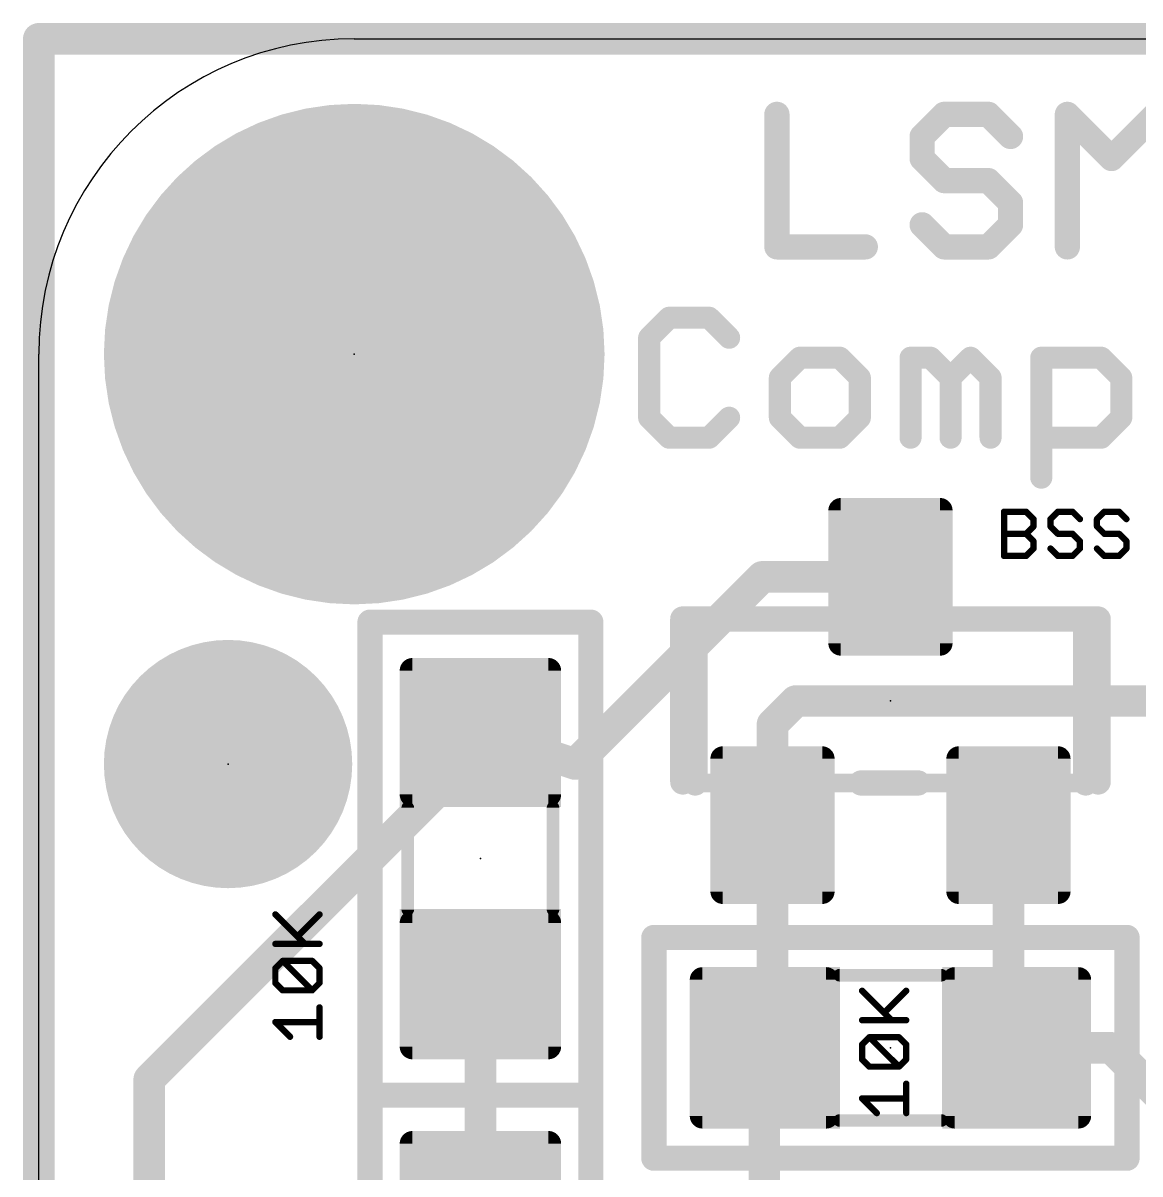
# Model space of a CAD drawing. Extents: x -0.1 to 23, y -0.1 to 20.4.
# Drawn here: x -0.13 to 8.87, y 11.18 to 20.45 of the extents above; entities that cross this region are included whole.
import ezdxf

# ---------------------------------------------------------------- set-up
doc = ezdxf.new("R2010")
doc.units = 0
for name, color, linetype in [('1', 12, 'CONTINUOUS'), ('16', 132, 'CONTINUOUS'), ('17', 110, 'CONTINUOUS'), ('20', 53, 'CONTINUOUS'), ('21', 40, 'CONTINUOUS'), ('23', 53, 'CONTINUOUS'), ('27', 253, 'CONTINUOUS'), ('39', 12, 'CONTINUOUS'), ('40', 132, 'CONTINUOUS'), ('41', 12, 'CONTINUOUS'), ('42', 132, 'CONTINUOUS'), ('51', 253, 'CONTINUOUS')]:
    doc.layers.add(name, color=color, linetype=linetype)

# ---------------------------------------------------------------- blocks, each defined once
blk = doc.blocks.new('PIE')
at = {"const_width": 0.5}
blk.add_lwpolyline([(0, -0.25, 1), (0, 0.25, 1), (0, -0.25)], format="xyb", dxfattribs=at)
blk = doc.blocks.new('RECT')
blk.add_solid([(-0.5, -0.5), (0.5, -0.5), (-0.5, 0.5), (0.5, 0.5)])
blk = doc.blocks.new('RECT160000X203200R20')
at = {"const_width": 0.1}
blk.add_lwpolyline([(0.45, -0.535), (0.45, 0.535, 0.4142), (0.4, 0.585), (-0.4, 0.585, 0.4142), (-0.45, 0.535), (-0.45, -0.535, 0.4142), (-0.4, -0.585), (0.4, -0.585, 0.4142)], format="xyb", close=True, dxfattribs=at)
blk.add_solid([(-0.425, -0.56), (0.425, -0.56), (-0.425, 0.56), (0.425, 0.56)])
blk = doc.blocks.new('RECT192000X208000R17')
at = {"const_width": 0.102}
blk.add_lwpolyline([(0.549, -0.548), (0.549, 0.548, 0.4142), (0.498, 0.599), (-0.498, 0.599, 0.4142), (-0.549, 0.548), (-0.549, -0.548, 0.4142), (-0.498, -0.599), (0.498, -0.599, 0.4142)], format="xyb", close=True, dxfattribs=at)
blk.add_solid([(-0.5234, -0.5734), (0.5234, -0.5734), (-0.5234, 0.5734), (0.5234, 0.5734)])
blk = doc.blocks.new('ROUNDP')
at = {"const_width": 0.5}
blk.add_lwpolyline([(0, -0.25, 1), (0, 0.25, 1), (0, -0.25)], format="xyb", dxfattribs=at)

msp = doc.modelspace()

# ---------------------------------------------------------------- linework, layer by layer
at = {"layer": '1', "const_width": 0.254}
for points in [[(5.826, 15.986), (4.318, 14.478)], [(6.858, 15.986), (5.826, 15.986)], [(5.908, 14.798), (6.096, 14.986)], [(10.668, 14.986), (6.096, 14.986)], [(4.318, 14.478), (3.556, 14.732)], [(3.556, 14.732), (3.556, 14.605)], [(5.908, 13.986), (5.908, 14.798)], [(3.556, 14.605), (0.889, 11.938)], [(5.908, 13.986), (5.908, 12.258)], [(7.808, 13.986), (7.808, 12.258)], [(3.556, 12.7), (3.556, 10.922)], [(5.908, 12.258), (5.842, 12.192)], [(7.808, 12.258), (7.874, 12.192)], [(5.842, 12.192), (5.842, 10.16)], [(8.636, 12.192), (7.874, 12.192)], [(9.468, 11.36), (8.636, 12.192)], [(0.889, 11.938), (0.889, 7.239)]]:
    msp.add_lwpolyline(points, dxfattribs=at)
at = {"layer": '1', "const_width": 0.127}
for points in [[(5.826, 16.0495, 1), (5.826, 15.9225)], [(5.8709, 15.9411, 1), (5.7811, 16.0309)], [(6.858, 15.9225, 1), (6.858, 16.0495)], [(6.096, 15.0495, 1), (6.096, 14.9225)], [(6.1409, 14.9411, 1), (6.0511, 15.0309)], [(3.5761, 14.7922, 1), (3.5359, 14.6718)], [(3.6195, 14.732, 1), (3.4925, 14.732)], [(5.9715, 14.798, 1), (5.8445, 14.798)], [(5.8631, 14.8429, 1), (5.9529, 14.7531)], [(3.4925, 14.605, 1), (3.6195, 14.605)], [(3.6009, 14.5601, 1), (3.5111, 14.6499)], [(4.2731, 14.5229, 1), (4.3629, 14.4331)], [(4.2979, 14.4178, 1), (4.3381, 14.5382)], [(5.9715, 13.986, 1), (5.8445, 13.986)], [(7.8715, 13.986, 1), (7.7445, 13.986)], [(5.8445, 13.986, 1), (5.9715, 13.986)], [(3.6195, 12.7, 1), (3.4925, 12.7)], [(5.9529, 12.2131, 1), (5.8631, 12.3029)], [(7.8529, 12.3029, 1), (7.7631, 12.2131)], [(5.9055, 12.192, 1), (5.7785, 12.192)], [(5.7971, 12.2369, 1), (5.8869, 12.1471)], [(5.8445, 12.258, 1), (5.9715, 12.258)], [(7.7445, 12.258, 1), (7.8715, 12.258)], [(7.874, 12.2555, 1), (7.874, 12.1285)], [(7.8291, 12.1471, 1), (7.9189, 12.2369)], [(8.6809, 12.2369, 1), (8.5911, 12.1471)], [(8.636, 12.1285, 1), (8.636, 12.2555)], [(0.9525, 11.938, 1), (0.8255, 11.938)], [(0.8441, 11.9829, 1), (0.9339, 11.8931)]]:
    msp.add_lwpolyline(points, format="xyb", dxfattribs=at)
at = {"layer": '16', "const_width": 0.254}
for points in [[(0, 20.32), (22.86, 20.32)], [(0, 0), (0, 20.32)]]:
    msp.add_lwpolyline(points, dxfattribs=at)
at = {"layer": '16', "const_width": 0.127}
for points in [[(0, 20.3835, 1), (0, 20.2565)], [(0.0635, 20.32, 1), (-0.0635, 20.32)]]:
    msp.add_lwpolyline(points, format="xyb", dxfattribs=at)
at = {"layer": '20'}
for p, q in [((2.54, 20.32), (20.32, 20.32)), ((0, 2.54), (0, 17.78))]:
    msp.add_line(p, q, dxfattribs=at)
msp.add_arc((2.54, 17.78), 2.54, 90, 180, dxfattribs=at)
at = {"layer": '21'}
for points, const_width in [([(5.9436, 19.7113), (5.9436, 18.6436)], 0.2032), ([(7.2909, 19.7113), (7.113, 19.5334)], 0.2032), ([(7.6469, 19.7113), (7.2909, 19.7113)], 0.2032), ([(7.8248, 19.5334), (7.6469, 19.7113)], 0.2032), ([(8.2824, 18.6436), (8.2824, 19.7113)], 0.2032), ([(8.2824, 19.7113), (8.6383, 19.3554)], 0.2032), ([(8.6383, 19.3554), (8.9942, 19.7113)], 0.2032), ([(7.113, 19.5334), (7.113, 19.3554)], 0.2032), ([(7.113, 19.3554), (7.2909, 19.1775)], 0.2032), ([(7.2909, 19.1775), (7.6469, 19.1775)], 0.2032), ([(7.6469, 19.1775), (7.8248, 18.9995)], 0.2032), ([(7.8248, 18.9995), (7.8248, 18.8216)], 0.2032), ([(7.2909, 18.6436), (7.113, 18.8216)], 0.2032), ([(7.8248, 18.8216), (7.6469, 18.6436)], 0.2032), ([(5.9436, 18.6436), (6.6554, 18.6436)], 0.2032), ([(7.6469, 18.6436), (7.2909, 18.6436)], 0.2032), ([(5.0759, 18.0729), (4.9149, 17.9119)], 0.1778), ([(5.3979, 18.0729), (5.0759, 18.0729)], 0.1778), ([(5.5589, 17.9119), (5.3979, 18.0729)], 0.1778), ([(4.9149, 17.9119), (4.9149, 17.2679)], 0.1778), ([(6.1284, 17.7509), (5.9674, 17.5899)], 0.1778), ([(6.4504, 17.7509), (6.1284, 17.7509)], 0.1778), ([(6.6114, 17.5899), (6.4504, 17.7509)], 0.1778), ([(7.0198, 17.1069), (7.0198, 17.7509)], 0.1778), ([(7.0198, 17.7509), (7.1808, 17.7509)], 0.1778), ([(7.1808, 17.7509), (7.3418, 17.5899)], 0.1778), ([(7.3418, 17.5899), (7.5028, 17.7509)], 0.1778), ([(7.5028, 17.7509), (7.6638, 17.5899)], 0.1778), ([(8.0723, 16.7849), (8.0723, 17.7509)], 0.1778), ([(8.0723, 17.7509), (8.5553, 17.7509)], 0.1778), ([(8.5553, 17.7509), (8.7163, 17.5899)], 0.1778), ([(5.9674, 17.5899), (5.9674, 17.2679)], 0.1778), ([(6.6114, 17.2679), (6.6114, 17.5899)], 0.1778), ([(7.3418, 17.5899), (7.3418, 17.1069)], 0.1778), ([(7.6638, 17.5899), (7.6638, 17.1069)], 0.1778), ([(8.7163, 17.5899), (8.7163, 17.2679)], 0.1778), ([(4.9149, 17.2679), (5.0759, 17.1069)], 0.1778), ([(5.3979, 17.1069), (5.5589, 17.2679)], 0.1778), ([(5.9674, 17.2679), (6.1284, 17.1069)], 0.1778), ([(6.4504, 17.1069), (6.6114, 17.2679)], 0.1778), ([(8.7163, 17.2679), (8.5553, 17.1069)], 0.1778), ([(5.0759, 17.1069), (5.3979, 17.1069)], 0.1778), ([(6.1284, 17.1069), (6.4504, 17.1069)], 0.1778), ([(8.5553, 17.1069), (8.0723, 17.1069)], 0.1778), ([(2.667, 11.811), (2.667, 15.621)], 0.2032), ([(2.667, 15.621), (4.445, 15.621)], 0.2032), ([(4.445, 15.621), (4.445, 11.811)], 0.2032), ([(5.1856, 14.3336), (5.1856, 15.6464)], 0.2032), ([(5.1856, 15.6464), (6.1444, 15.6464)], 0.2032), ([(7.5716, 15.6464), (8.5304, 15.6464)], 0.2032), ([(8.5304, 15.6464), (8.5304, 14.3336)], 0.2032), ([(7.0804, 14.3256), (6.6216, 14.3256)], 0.2032), ([(4.953, 11.303), (4.953, 13.081)], 0.2032), ([(4.953, 13.081), (8.763, 13.081)], 0.2032), ([(8.763, 13.081), (8.763, 11.303)], 0.2032), ([(2.667, 8.001), (2.667, 11.811)], 0.2032), ([(2.667, 11.811), (4.445, 11.811)], 0.2032), ([(4.445, 11.811), (2.667, 11.811)], 0.2032), ([(4.445, 11.811), (4.445, 8.001)], 0.2032), ([(8.763, 11.303), (4.953, 11.303)], 0.2032)]:
    msp.add_lwpolyline(points, dxfattribs=dict(at, const_width=const_width))
for points, const_width in [([(5.9944, 19.7113, 1), (5.8928, 19.7113)], 0.1016), ([(7.2909, 19.7621, 1), (7.2909, 19.6605)], 0.1016), ([(7.3269, 19.6754, 1), (7.255, 19.7472)], 0.1016), ([(7.6828, 19.7472, 1), (7.6109, 19.6754)], 0.1016), ([(7.6469, 19.6605, 1), (7.6469, 19.7621)], 0.1016), ([(8.3332, 19.7113, 1), (8.2316, 19.7113)], 0.1016), ([(8.3183, 19.7472, 1), (8.2465, 19.6754)], 0.1016), ([(2.54, 16.03, 1), (2.54, 19.53, 1), (2.54, 16.03)], 0.2032), ([(7.1638, 19.5334, 1), (7.0622, 19.5334)], 0.1016), ([(7.0771, 19.5693, 1), (7.1489, 19.4974)], 0.1016), ([(7.7889, 19.4974, 1), (7.8607, 19.5693)], 0.1016), ([(7.1489, 19.3913, 1), (7.0771, 19.3195)], 0.1016), ([(7.0622, 19.3554, 1), (7.1638, 19.3554)], 0.1016), ([(8.6024, 19.3913, 1), (8.6742, 19.3195)], 0.1016), ([(8.6024, 19.3195, 1), (8.6742, 19.3913)], 0.1016), ([(7.2909, 19.2283, 1), (7.2909, 19.1267)], 0.1016), ([(7.255, 19.1415, 1), (7.3269, 19.2134)], 0.1016), ([(7.6828, 19.2134, 1), (7.6109, 19.1415)], 0.1016), ([(7.6469, 19.1267, 1), (7.6469, 19.2283)], 0.1016), ([(7.8756, 18.9995, 1), (7.774, 18.9995)], 0.1016), ([(7.7889, 18.9636, 1), (7.8607, 19.0354)], 0.1016), ([(7.1489, 18.8575, 1), (7.0771, 18.7856)], 0.1016), ([(7.8607, 18.7856, 1), (7.7889, 18.8575)], 0.1016), ([(7.774, 18.8216, 1), (7.8756, 18.8216)], 0.1016), ([(5.9436, 18.6944, 1), (5.9436, 18.5928)], 0.1016), ([(6.6554, 18.5928, 1), (6.6554, 18.6944)], 0.1016), ([(7.2909, 18.6944, 1), (7.2909, 18.5928)], 0.1016), ([(7.255, 18.6077, 1), (7.3269, 18.6795)], 0.1016), ([(7.6109, 18.6795, 1), (7.6828, 18.6077)], 0.1016), ([(7.6469, 18.5928, 1), (7.6469, 18.6944)], 0.1016), ([(5.8928, 18.6436, 1), (5.9944, 18.6436)], 0.1016), ([(8.2316, 18.6436, 1), (8.3332, 18.6436)], 0.1016), ([(5.0759, 18.1174, 1), (5.0759, 18.0285)], 0.0889), ([(5.1073, 18.0415, 1), (5.0445, 18.1044)], 0.0889), ([(5.4293, 18.1044, 1), (5.3665, 18.0415)], 0.0889), ([(5.3979, 18.0285, 1), (5.3979, 18.1174)], 0.0889), ([(4.9594, 17.9119, 1), (4.8704, 17.9119)], 0.0889), ([(4.8835, 17.9433, 1), (4.9463, 17.8805)], 0.0889), ([(5.5275, 17.8805, 1), (5.5903, 17.9433)], 0.0889), ([(6.1284, 17.7954, 1), (6.1284, 17.7065)], 0.0889), ([(6.1598, 17.7195, 1), (6.0969, 17.7823)], 0.0889), ([(6.4818, 17.7823, 1), (6.4189, 17.7195)], 0.0889), ([(6.4504, 17.7065, 1), (6.4504, 17.7954)], 0.0889), ([(7.0198, 17.7954, 1), (7.0198, 17.7065)], 0.0889), ([(7.0643, 17.7509, 1), (6.9754, 17.7509)], 0.0889), ([(7.2123, 17.7823, 1), (7.1494, 17.7195)], 0.0889), ([(7.1808, 17.7065, 1), (7.1808, 17.7954)], 0.0889), ([(7.5343, 17.7823, 1), (7.4714, 17.7195)], 0.0889), ([(7.5343, 17.7195, 1), (7.4714, 17.7823)], 0.0889), ([(8.1167, 17.7509, 1), (8.0278, 17.7509)], 0.0889), ([(8.0723, 17.7954, 1), (8.0723, 17.7065)], 0.0889), ([(8.5867, 17.7823, 1), (8.5239, 17.7195)], 0.0889), ([(8.5553, 17.7065, 1), (8.5553, 17.7954)], 0.0889), ([(6.0118, 17.5899, 1), (5.9229, 17.5899)], 0.0889), ([(5.9359, 17.6213, 1), (5.9988, 17.5585)], 0.0889), ([(6.6558, 17.5899, 1), (6.5669, 17.5899)], 0.0889), ([(6.5799, 17.5585, 1), (6.6428, 17.6213)], 0.0889), ([(7.3863, 17.5899, 1), (7.2974, 17.5899)], 0.0889), ([(7.3104, 17.6213, 1), (7.3733, 17.5585)], 0.0889), ([(7.3104, 17.5585, 1), (7.3733, 17.6213)], 0.0889), ([(7.7083, 17.5899, 1), (7.6194, 17.5899)], 0.0889), ([(7.6324, 17.5585, 1), (7.6953, 17.6213)], 0.0889), ([(8.7607, 17.5899, 1), (8.6718, 17.5899)], 0.0889), ([(8.6849, 17.5585, 1), (8.7477, 17.6213)], 0.0889), ([(4.9463, 17.2993, 1), (4.8835, 17.2365)], 0.0889), ([(5.5903, 17.2365, 1), (5.5275, 17.2993)], 0.0889), ([(5.9988, 17.2993, 1), (5.9359, 17.2365)], 0.0889), ([(6.6428, 17.2365, 1), (6.5799, 17.2993)], 0.0889), ([(8.7477, 17.2365, 1), (8.6849, 17.2993)], 0.0889), ([(4.8704, 17.2679, 1), (4.9594, 17.2679)], 0.0889), ([(5.9229, 17.2679, 1), (6.0118, 17.2679)], 0.0889), ([(6.5669, 17.2679, 1), (6.6558, 17.2679)], 0.0889), ([(8.6718, 17.2679, 1), (8.7607, 17.2679)], 0.0889), ([(5.0759, 17.1514, 1), (5.0759, 17.0624)], 0.0889), ([(5.0445, 17.0755, 1), (5.1073, 17.1383)], 0.0889), ([(5.3665, 17.1383, 1), (5.4293, 17.0755)], 0.0889), ([(5.3979, 17.0624, 1), (5.3979, 17.1514)], 0.0889), ([(6.1284, 17.1514, 1), (6.1284, 17.0624)], 0.0889), ([(6.0969, 17.0755, 1), (6.1598, 17.1383)], 0.0889), ([(6.4189, 17.1383, 1), (6.4818, 17.0755)], 0.0889), ([(6.4504, 17.0624, 1), (6.4504, 17.1514)], 0.0889), ([(8.0723, 17.1514, 1), (8.0723, 17.0624)], 0.0889), ([(8.5239, 17.1383, 1), (8.5867, 17.0755)], 0.0889), ([(8.5553, 17.0624, 1), (8.5553, 17.1514)], 0.0889), ([(6.9754, 17.1069, 1), (7.0643, 17.1069)], 0.0889), ([(7.2974, 17.1069, 1), (7.3863, 17.1069)], 0.0889), ([(7.6194, 17.1069, 1), (7.7083, 17.1069)], 0.0889), ([(8.0278, 16.7849, 1), (8.1167, 16.7849)], 0.0889), ([(2.7178, 15.621, 1), (2.6162, 15.621)], 0.1016), ([(2.667, 15.6718, 1), (2.667, 15.5702)], 0.1016), ([(4.4958, 15.621, 1), (4.3942, 15.621)], 0.1016), ([(4.445, 15.5702, 1), (4.445, 15.6718)], 0.1016), ([(5.2364, 15.6464, 1), (5.1348, 15.6464)], 0.1016), ([(5.1856, 15.6972, 1), (5.1856, 15.5956)], 0.1016), ([(6.1444, 15.5956, 1), (6.1444, 15.6972)], 0.1016), ([(7.5716, 15.6972, 1), (7.5716, 15.5956)], 0.1016), ([(8.5812, 15.6464, 1), (8.4796, 15.6464)], 0.1016), ([(8.5304, 15.5956, 1), (8.5304, 15.6972)], 0.1016), ([(5.1348, 14.3336, 1), (5.2364, 14.3336)], 0.1016), ([(6.6216, 14.3764, 1), (6.6216, 14.2748)], 0.1016), ([(7.0804, 14.2748, 1), (7.0804, 14.3764)], 0.1016), ([(8.4796, 14.3336, 1), (8.5812, 14.3336)], 0.1016), ([(5.0038, 13.081, 1), (4.9022, 13.081)], 0.1016), ([(4.953, 13.1318, 1), (4.953, 13.0302)], 0.1016), ([(8.8138, 13.081, 1), (8.7122, 13.081)], 0.1016), ([(8.763, 13.0302, 1), (8.763, 13.1318)], 0.1016), ([(2.7178, 11.811, 1), (2.6162, 11.811)], 0.1016), ([(2.667, 11.8618, 1), (2.667, 11.7602)], 0.1016), ([(2.667, 11.8618, 1), (2.667, 11.7602)], 0.1016), ([(4.4958, 11.811, 1), (4.3942, 11.811)], 0.1016), ([(4.445, 11.7602, 1), (4.445, 11.8618)], 0.1016), ([(4.445, 11.7602, 1), (4.445, 11.8618)], 0.1016), ([(2.6162, 11.811, 1), (2.7178, 11.811)], 0.1016), ([(4.3942, 11.811, 1), (4.4958, 11.811)], 0.1016), ([(4.953, 11.3538, 1), (4.953, 11.2522)], 0.1016), ([(8.763, 11.2522, 1), (8.763, 11.3538)], 0.1016), ([(4.9022, 11.303, 1), (5.0038, 11.303)], 0.1016), ([(8.7122, 11.303, 1), (8.8138, 11.303)], 0.1016)]:
    msp.add_lwpolyline(points, format="xyb", dxfattribs=dict(at, const_width=const_width))
at = {"layer": '23'}
for p in [(2.54, 17.78), (6.858, 14.986), (1.524, 14.478), (3.556, 13.716), (6.858, 12.192)]:
    msp.add_point(p, dxfattribs=at)
at = {"layer": '27', "const_width": 0.0508}
for points in [[(7.7724, 16.1544), (7.7724, 16.5103)], [(7.7724, 16.5103), (7.9504, 16.5103)], [(7.9504, 16.5103), (8.0097, 16.451)], [(8.2059, 16.5103), (8.1466, 16.451)], [(8.3246, 16.5103), (8.2059, 16.5103)], [(8.3839, 16.451), (8.3246, 16.5103)], [(8.5801, 16.5103), (8.5208, 16.451)], [(8.6988, 16.5103), (8.5801, 16.5103)], [(8.7581, 16.451), (8.6988, 16.5103)], [(8.0097, 16.3917), (7.9504, 16.3324)], [(8.0097, 16.451), (8.0097, 16.3917)], [(8.1466, 16.451), (8.1466, 16.3917)], [(8.1466, 16.3917), (8.2059, 16.3324)], [(8.5208, 16.451), (8.5208, 16.3917)], [(8.5208, 16.3917), (8.5801, 16.3324)], [(7.7724, 16.3324), (7.9504, 16.3324)], [(7.9504, 16.3324), (8.0097, 16.273)], [(8.2059, 16.3324), (8.3246, 16.3324)], [(8.3246, 16.3324), (8.3839, 16.273)], [(8.5801, 16.3324), (8.6988, 16.3324)], [(8.6988, 16.3324), (8.7581, 16.273)], [(8.0097, 16.2137), (7.9504, 16.1544)], [(8.0097, 16.273), (8.0097, 16.2137)], [(8.2059, 16.1544), (8.1466, 16.2137)], [(8.3839, 16.2137), (8.3246, 16.1544)], [(8.3839, 16.273), (8.3839, 16.2137)], [(8.5801, 16.1544), (8.5208, 16.2137)], [(8.7581, 16.2137), (8.6988, 16.1544)], [(8.7581, 16.273), (8.7581, 16.2137)], [(7.9504, 16.1544), (7.7724, 16.1544)], [(8.3246, 16.1544), (8.2059, 16.1544)], [(8.6988, 16.1544), (8.5801, 16.1544)], [(2.142, 13.0294), (1.9047, 13.2667)], [(2.0827, 13.0887), (2.2606, 13.2667)], [(1.9047, 13.0294), (2.2606, 13.0294)], [(1.9047, 12.8332), (1.964, 12.8925)], [(1.964, 12.8925), (2.2013, 12.8925)], [(2.2013, 12.6552), (1.964, 12.8925)], [(2.2013, 12.8925), (2.2606, 12.8332)], [(1.9047, 12.7145), (1.9047, 12.8332)], [(2.2606, 12.8332), (2.2606, 12.7145)], [(1.964, 12.6552), (1.9047, 12.7145)], [(2.2606, 12.7145), (2.2013, 12.6552)], [(2.2013, 12.6552), (1.964, 12.6552)], [(6.8664, 12.4146), (6.6291, 12.6519)], [(6.8071, 12.4739), (6.985, 12.6519)], [(2.2606, 12.281), (2.2606, 12.5183)], [(2.0233, 12.281), (1.9047, 12.3996)], [(1.9047, 12.3996), (2.2606, 12.3996)], [(6.6291, 12.4146), (6.985, 12.4146)], [(6.6291, 12.2183), (6.6884, 12.2777)], [(6.6291, 12.0997), (6.6291, 12.2183)], [(6.6884, 12.2777), (6.9257, 12.2777)], [(6.9257, 12.0404), (6.6884, 12.2777)], [(6.9257, 12.2777), (6.985, 12.2183)], [(6.985, 12.2183), (6.985, 12.0997)], [(6.6884, 12.0404), (6.6291, 12.0997)], [(6.9257, 12.0404), (6.6884, 12.0404)], [(6.985, 12.0997), (6.9257, 12.0404)], [(6.985, 11.6662), (6.985, 11.9034)], [(6.7477, 11.6662), (6.6291, 11.7848)], [(6.6291, 11.7848), (6.985, 11.7848)]]:
    msp.add_lwpolyline(points, dxfattribs=at)
at = {"layer": '27', "const_width": 0.0254}
for points in [[(7.7851, 16.5103, 1), (7.7597, 16.5103)], [(7.7724, 16.523, 1), (7.7724, 16.4976)], [(7.9593, 16.5193, 1), (7.9414, 16.5013)], [(7.9504, 16.4976, 1), (7.9504, 16.523)], [(8.2059, 16.523, 1), (8.2059, 16.4976)], [(8.2149, 16.5013, 1), (8.1969, 16.5193)], [(8.3335, 16.5193, 1), (8.3156, 16.5013)], [(8.3246, 16.4976, 1), (8.3246, 16.523)], [(8.5801, 16.523, 1), (8.5801, 16.4976)], [(8.5891, 16.5013, 1), (8.5711, 16.5193)], [(8.7077, 16.5193, 1), (8.6898, 16.5013)], [(8.6988, 16.4976, 1), (8.6988, 16.523)], [(8.0224, 16.451, 1), (7.997, 16.451)], [(8.0007, 16.442, 1), (8.0186, 16.46)], [(8.0186, 16.3827, 1), (8.0007, 16.4006)], [(8.1593, 16.451, 1), (8.1339, 16.451)], [(8.1376, 16.46, 1), (8.1556, 16.442)], [(8.1556, 16.4006, 1), (8.1376, 16.3827)], [(8.3749, 16.442, 1), (8.3929, 16.46)], [(8.5335, 16.451, 1), (8.5081, 16.451)], [(8.5118, 16.46, 1), (8.5298, 16.442)], [(8.5298, 16.4006, 1), (8.5118, 16.3827)], [(8.7491, 16.442, 1), (8.7671, 16.46)], [(7.7724, 16.3451, 1), (7.7724, 16.3197)], [(7.9593, 16.3413, 1), (7.9414, 16.3234)], [(7.9414, 16.3413, 1), (7.9593, 16.3234)], [(7.9504, 16.3197, 1), (7.9504, 16.3451)], [(7.997, 16.3917, 1), (8.0224, 16.3917)], [(8.1339, 16.3917, 1), (8.1593, 16.3917)], [(8.2059, 16.3451, 1), (8.2059, 16.3197)], [(8.1969, 16.3234, 1), (8.2149, 16.3413)], [(8.3335, 16.3413, 1), (8.3156, 16.3234)], [(8.3246, 16.3197, 1), (8.3246, 16.3451)], [(8.5081, 16.3917, 1), (8.5335, 16.3917)], [(8.5801, 16.3451, 1), (8.5801, 16.3197)], [(8.5711, 16.3234, 1), (8.5891, 16.3413)], [(8.7077, 16.3413, 1), (8.6898, 16.3234)], [(8.6988, 16.3197, 1), (8.6988, 16.3451)], [(8.0224, 16.273, 1), (7.997, 16.273)], [(7.997, 16.2137, 1), (8.0224, 16.2137)], [(8.0007, 16.2641, 1), (8.0186, 16.282)], [(8.0186, 16.2047, 1), (8.0007, 16.2227)], [(8.1556, 16.2227, 1), (8.1376, 16.2047)], [(8.3966, 16.273, 1), (8.3712, 16.273)], [(8.3712, 16.2137, 1), (8.3966, 16.2137)], [(8.3749, 16.2641, 1), (8.3929, 16.282)], [(8.3929, 16.2047, 1), (8.3749, 16.2227)], [(8.5298, 16.2227, 1), (8.5118, 16.2047)], [(8.7708, 16.273, 1), (8.7454, 16.273)], [(8.7454, 16.2137, 1), (8.7708, 16.2137)], [(8.7491, 16.2641, 1), (8.7671, 16.282)], [(8.7671, 16.2047, 1), (8.7491, 16.2227)], [(7.7724, 16.1671, 1), (7.7724, 16.1417)], [(7.7597, 16.1544, 1), (7.7851, 16.1544)], [(7.9414, 16.1634, 1), (7.9593, 16.1454)], [(7.9504, 16.1417, 1), (7.9504, 16.1671)], [(8.2059, 16.1671, 1), (8.2059, 16.1417)], [(8.1969, 16.1454, 1), (8.2149, 16.1634)], [(8.3156, 16.1634, 1), (8.3335, 16.1454)], [(8.3246, 16.1417, 1), (8.3246, 16.1671)], [(8.5801, 16.1671, 1), (8.5801, 16.1417)], [(8.5711, 16.1454, 1), (8.5891, 16.1634)], [(8.6898, 16.1634, 1), (8.7077, 16.1454)], [(8.6988, 16.1417, 1), (8.6988, 16.1671)], [(1.9137, 13.2757, 1), (1.8957, 13.2577)], [(2.2696, 13.2577, 1), (2.2516, 13.2757)], [(2.0737, 13.0977, 1), (2.0916, 13.0797)], [(1.9047, 13.0421, 1), (1.9047, 13.0167)], [(2.133, 13.0204, 1), (2.1509, 13.0384)], [(2.2606, 13.0167, 1), (2.2606, 13.0421)], [(1.964, 12.9052, 1), (1.964, 12.8798)], [(1.973, 12.9015, 1), (1.955, 12.8835)], [(1.973, 12.8835, 1), (1.955, 12.9015)], [(2.2103, 12.9015, 1), (2.1923, 12.8835)], [(2.2013, 12.8798, 1), (2.2013, 12.9052)], [(1.9174, 12.8332, 1), (1.892, 12.8332)], [(1.8957, 12.8421, 1), (1.9137, 12.8242)], [(2.2733, 12.8332, 1), (2.2479, 12.8332)], [(2.2516, 12.8242, 1), (2.2696, 12.8421)], [(1.9137, 12.7235, 1), (1.8957, 12.7055)], [(1.892, 12.7145, 1), (1.9174, 12.7145)], [(2.2479, 12.7145, 1), (2.2733, 12.7145)], [(2.2696, 12.7055, 1), (2.2516, 12.7235)], [(1.964, 12.6679, 1), (1.964, 12.6425)], [(1.955, 12.6462, 1), (1.973, 12.6642)], [(2.1923, 12.6642, 1), (2.2103, 12.6462)], [(2.1923, 12.6462, 1), (2.2103, 12.6642)], [(2.2013, 12.6425, 1), (2.2013, 12.6679)], [(6.6381, 12.6608, 1), (6.6201, 12.6429)], [(6.994, 12.6429, 1), (6.976, 12.6608)], [(2.2733, 12.5183, 1), (2.2479, 12.5183)], [(1.9137, 12.4086, 1), (1.8957, 12.3907)], [(1.9047, 12.4123, 1), (1.9047, 12.3869)], [(2.2606, 12.3869, 1), (2.2606, 12.4123)], [(6.6291, 12.4273, 1), (6.6291, 12.4019)], [(6.7981, 12.4829, 1), (6.816, 12.4649)], [(6.8574, 12.4056, 1), (6.8753, 12.4236)], [(6.985, 12.4019, 1), (6.985, 12.4273)], [(2.0144, 12.272, 1), (2.0323, 12.29)], [(2.2479, 12.281, 1), (2.2733, 12.281)], [(6.6418, 12.2183, 1), (6.6164, 12.2183)], [(6.6201, 12.2273, 1), (6.6381, 12.2094)], [(6.6884, 12.2904, 1), (6.6884, 12.265)], [(6.6974, 12.2866, 1), (6.6794, 12.2687)], [(6.6974, 12.2687, 1), (6.6794, 12.2866)], [(6.9347, 12.2866, 1), (6.9167, 12.2687)], [(6.9257, 12.265, 1), (6.9257, 12.2904)], [(6.9977, 12.2183, 1), (6.9723, 12.2183)], [(6.976, 12.2094, 1), (6.994, 12.2273)], [(6.6381, 12.1087, 1), (6.6201, 12.0907)], [(6.6164, 12.0997, 1), (6.6418, 12.0997)], [(6.6884, 12.0531, 1), (6.6884, 12.0277)], [(6.6794, 12.0314, 1), (6.6974, 12.0494)], [(6.9167, 12.0494, 1), (6.9347, 12.0314)], [(6.9167, 12.0314, 1), (6.9347, 12.0494)], [(6.9257, 12.0277, 1), (6.9257, 12.0531)], [(6.9723, 12.0997, 1), (6.9977, 12.0997)], [(6.994, 12.0907, 1), (6.976, 12.1087)], [(6.9977, 11.9034, 1), (6.9723, 11.9034)], [(6.6381, 11.7938, 1), (6.6201, 11.7758)], [(6.6291, 11.7975, 1), (6.6291, 11.7721)], [(6.985, 11.7721, 1), (6.985, 11.7975)], [(6.7388, 11.6572, 1), (6.7567, 11.6752)], [(6.9723, 11.6662, 1), (6.9977, 11.6662)]]:
    msp.add_lwpolyline(points, format="xyb", dxfattribs=at)
at = {"layer": '39'}
for points, const_width in [([(2.54, 16.78, 1), (2.54, 18.78, 1), (2.54, 16.78)], 2.032), ([(1.524, 15.228, 0.4142), (0.774, 14.478)], 0.5), ([(2.274, 14.478, 0.4142), (1.524, 15.228)], 0.5), ([(1.524, 15.353, 1), (1.524, 15.103)], 0.25), ([(1.524, 15.103, 1), (1.524, 15.353)], 0.25), ([(0.774, 14.478, 0.4142), (1.524, 13.728)], 0.5), ([(0.899, 14.478, 1), (0.649, 14.478)], 0.25), ([(1.524, 13.728, 0.4142), (2.274, 14.478)], 0.5), ([(2.399, 14.478, 1), (2.149, 14.478)], 0.25), ([(0.649, 14.478, 1), (0.899, 14.478)], 0.25), ([(2.149, 14.478, 1), (2.399, 14.478)], 0.25), ([(1.524, 13.853, 1), (1.524, 13.603)], 0.25), ([(1.524, 13.603, 1), (1.524, 13.853)], 0.25)]:
    msp.add_lwpolyline(points, format="xyb", dxfattribs=dict(at, const_width=const_width))
at = {"layer": '40', "const_width": 2.032}
msp.add_lwpolyline([(2.54, 16.78, 1), (2.54, 18.78, 1), (2.54, 16.78)], format="xyb", dxfattribs=at)
at = {"layer": '41'}
for points, const_width in [([(2.54, 16.78, 1), (2.54, 18.78, 1), (2.54, 16.78)], 2.032), ([(1.524, 15.228, 0.4142), (0.774, 14.478)], 0.5), ([(2.274, 14.478, 0.4142), (1.524, 15.228)], 0.5), ([(1.524, 15.353, 1), (1.524, 15.103)], 0.25), ([(1.524, 15.103, 1), (1.524, 15.353)], 0.25), ([(0.774, 14.478, 0.4142), (1.524, 13.728)], 0.5), ([(0.899, 14.478, 1), (0.649, 14.478)], 0.25), ([(1.524, 13.728, 0.4142), (2.274, 14.478)], 0.5), ([(2.399, 14.478, 1), (2.149, 14.478)], 0.25), ([(0.649, 14.478, 1), (0.899, 14.478)], 0.25), ([(2.149, 14.478, 1), (2.399, 14.478)], 0.25), ([(1.524, 13.853, 1), (1.524, 13.603)], 0.25), ([(1.524, 13.603, 1), (1.524, 13.853)], 0.25)]:
    msp.add_lwpolyline(points, format="xyb", dxfattribs=dict(at, const_width=const_width))
at = {"layer": '42', "const_width": 2.032}
msp.add_lwpolyline([(2.54, 16.78, 1), (2.54, 18.78, 1), (2.54, 16.78)], format="xyb", dxfattribs=at)
at = {"layer": '51'}
for points, const_width in [([(5.2856, 14.3256), (5.2856, 15.6464)], 0.2032), ([(5.2856, 15.6464), (8.4304, 15.6464)], 0.2032), ([(8.4304, 15.6464), (8.4304, 14.3256)], 0.2032), ([(8.4304, 14.3256), (5.2856, 14.3256)], 0.1524), ([(2.971, 14.126), (2.971, 13.306)], 0.1016), ([(4.141, 14.126), (4.141, 13.306)], 0.1016), ([(7.268, 12.777), (6.448, 12.777)], 0.1016), ([(7.268, 11.607), (6.448, 11.607)], 0.1016)]:
    msp.add_lwpolyline(points, dxfattribs=dict(at, const_width=const_width))
for points, const_width in [([(5.3364, 15.6464, 1), (5.2348, 15.6464)], 0.1016), ([(5.2856, 15.6972, 1), (5.2856, 15.5956)], 0.1016), ([(8.4812, 15.6464, 1), (8.3796, 15.6464)], 0.1016), ([(8.4304, 15.5956, 1), (8.4304, 15.6972)], 0.1016), ([(5.2348, 14.3256, 1), (5.3364, 14.3256)], 0.1016), ([(5.2856, 14.3637, 1), (5.2856, 14.2875)], 0.0762), ([(8.3796, 14.3256, 1), (8.4812, 14.3256)], 0.1016), ([(8.4304, 14.2875, 1), (8.4304, 14.3637)], 0.0762), ([(2.9964, 14.126, 1), (2.9456, 14.126)], 0.0508), ([(4.1664, 14.126, 1), (4.1156, 14.126)], 0.0508), ([(2.9456, 13.306, 1), (2.9964, 13.306)], 0.0508), ([(4.1156, 13.306, 1), (4.1664, 13.306)], 0.0508), ([(6.448, 12.8024, 1), (6.448, 12.7516)], 0.0508), ([(7.268, 12.7516, 1), (7.268, 12.8024)], 0.0508), ([(6.448, 11.6324, 1), (6.448, 11.5816)], 0.0508), ([(7.268, 11.5816, 1), (7.268, 11.6324)], 0.0508)]:
    msp.add_lwpolyline(points, format="xyb", dxfattribs=dict(at, const_width=const_width))

# ---------------------------------------------------------------- block references
at = {"layer": '1'}
for name, p in [('RECT160000X203200R20', (6.858, 15.986)), ('PIE', (1.524, 14.478)), ('RECT160000X203200R20', (5.908, 13.986)), ('RECT160000X203200R20', (7.808, 13.986))]:
    msp.add_blockref(name, p, dxfattribs=at)
for p, rotation in [((3.556, 14.732), 270), ((3.556, 12.7), 270), ((5.842, 12.192), 180), ((7.874, 12.192), 180), ((3.556, 10.922), 90)]:
    msp.add_blockref('RECT192000X208000R17', p, dxfattribs=dict(at, rotation=rotation))
at = {"layer": '17', "xscale": 3.2, "yscale": 3.2}
msp.add_blockref('ROUNDP', (2.54, 17.78), dxfattribs=at)
msp.add_blockref('ROUNDP', (2.54, 17.78), dxfattribs=at)
at = {"layer": '51', "xscale": 0.4572, "yscale": 0.5842}
for p in [(6.858, 15.9893), (5.9182, 13.9827), (7.7978, 13.9827)]:
    msp.add_blockref('RECT', p, dxfattribs=at)
at = {"layer": '51', "xscale": 0.65, "yscale": 1.3}
for p, rotation in [((3.556, 14.4578), 270), ((3.556, 12.9846), 270), ((6.1266, 12.192), 180), ((7.5998, 12.192), 180)]:
    msp.add_blockref('RECT', p, dxfattribs=dict(at, rotation=rotation))

doc.saveas('drawing.dxf')
